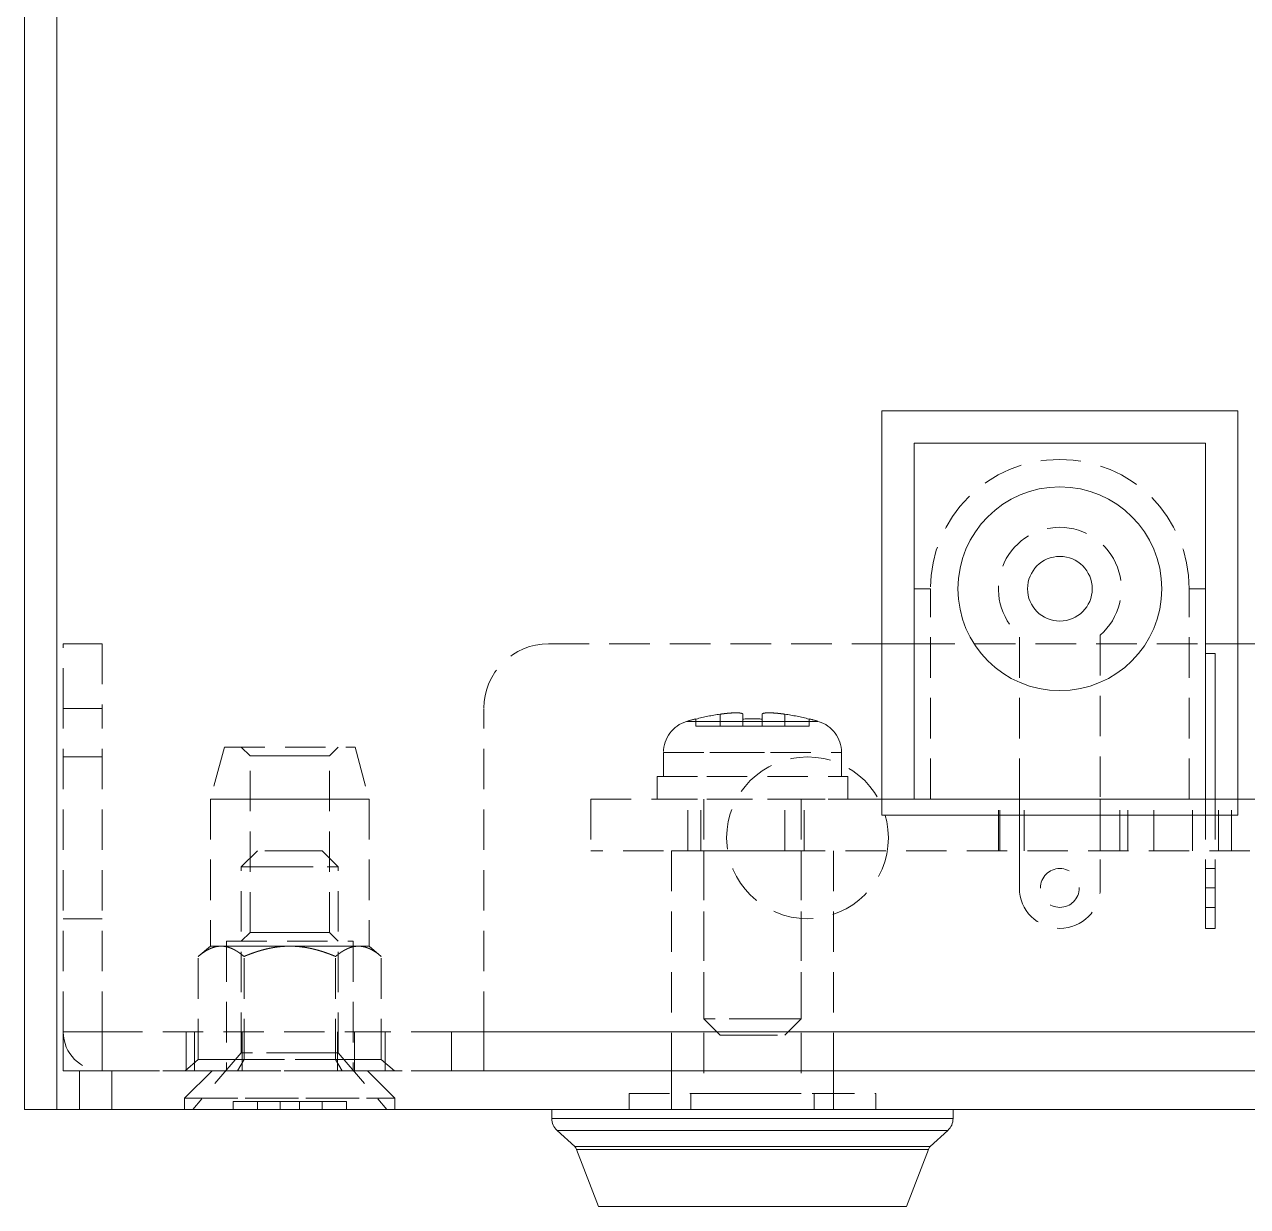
# Model space of a CAD drawing. Extents: x 2 to 587, y 5 to 415.
# Drawn here: x 149.66 to 187.46, y 96.36 to 132.91 of the extents above; entities that cross this region are included whole.
import ezdxf

# ---------------------------------------------------------------- set-up
doc = ezdxf.new("R2010")
doc.units = 0
doc.header["$LTSCALE"] = 5
doc.header["$MEASUREMENT"] = 0
doc.linetypes.add('HIDDEN', pattern=[0.375, 0.25, -0.125])
doc.layers.get('0').update_dxf_attribs({"linetype": 'CONTINUOUS', "lineweight": 25})
doc.layers.add('1', color=1, linetype='HIDDEN', lineweight=13)

# ---------------------------------------------------------------- blocks, each defined once
blk = doc.blocks.new('HIDDEN2')
at = {"layer": '1'}
for p, q in [((177.661, 115.464), (177.161, 115.464)), ((177.661, 108.964), (177.661, 115.464)), ((185.661, 108.964), (185.661, 115.464)), ((186.161, 115.464), (185.661, 115.464)), ((180.411, 108.964), (180.411, 114.033)), ((182.911, 114.033), (182.911, 108.964)), ((152.061, 113.764), (150.861, 113.764)), ((150.861, 111.764), (150.861, 113.764)), ((152.061, 113.764), (152.061, 111.764)), ((165.861, 113.764), (176.161, 113.764)), ((177.161, 113.764), (186.161, 113.764)), ((187.161, 113.764), (188.661, 113.764)), ((152.061, 111.764), (150.861, 111.764)), ((150.861, 101.764), (150.861, 111.764)), ((152.061, 111.764), (150.861, 111.764)), ((152.061, 101.764), (152.061, 111.764)), ((163.861, 101.764), (163.861, 111.764)), ((171.161, 111.586), (171.161, 111.214)), ((171.161, 111.214), (171.161, 111.586)), ((171.861, 111.435), (171.861, 111.586)), ((172.461, 111.435), (172.461, 111.586)), ((173.161, 111.586), (173.161, 111.214)), ((173.161, 111.214), (173.161, 111.586)), ((170.12, 111.36), (171.183, 111.36)), ((170.37, 111.36), (173.14, 111.36)), ((170.411, 111.435), (170.411, 111.442)), ((170.411, 111.214), (170.411, 111.435)), ((171.161, 111.214), (170.411, 111.214)), ((171.161, 111.214), (171.861, 111.214)), ((171.183, 111.36), (173.953, 111.36)), ((171.861, 111.214), (171.861, 111.435)), ((172.461, 111.214), (171.861, 111.214)), ((172.461, 111.214), (172.461, 111.435)), ((172.461, 111.214), (173.161, 111.214)), ((173.14, 111.36), (174.203, 111.36)), ((173.911, 111.214), (173.161, 111.214)), ((173.911, 111.435), (173.911, 111.442)), ((173.911, 111.214), (173.911, 111.435)), ((155.84, 110.564), (155.411, 108.964)), ((155.84, 110.564), (155.411, 108.964)), ((155.84, 110.564), (159.883, 110.564)), ((156.632, 110.294), (156.361, 110.564)), ((156.632, 110.294), (156.361, 110.564)), ((159.091, 110.294), (159.361, 110.564)), ((159.091, 110.294), (159.361, 110.564)), ((159.883, 110.564), (160.311, 108.964)), ((159.883, 110.564), (160.311, 108.964)), ((169.411, 110.404), (173.48, 110.404)), ((169.411, 110.404), (169.411, 109.664)), ((170.843, 110.404), (174.911, 110.404)), ((174.911, 110.404), (174.911, 109.664)), ((152.061, 110.264), (150.861, 110.264)), ((152.061, 110.264), (150.861, 110.264)), ((152.061, 110.264), (150.861, 110.264)), ((158.476, 110.294), (156.632, 110.294)), ((156.632, 104.835), (156.632, 110.294)), ((159.091, 110.294), (156.632, 110.294)), ((159.091, 110.294), (156.632, 110.294)), ((156.632, 104.835), (156.632, 110.294)), ((159.091, 110.294), (157.247, 110.294)), ((159.091, 104.835), (159.091, 110.294)), ((159.091, 104.835), (159.091, 110.294)), ((169.211, 109.664), (170.747, 109.664)), ((169.211, 109.664), (169.211, 108.964)), ((170.747, 109.664), (175.111, 109.664)), ((175.111, 109.664), (175.111, 108.964)), ((155.411, 108.964), (159.086, 108.964)), ((155.411, 108.964), (155.411, 104.414)), ((155.411, 108.964), (155.411, 104.414)), ((155.411, 108.964), (160.311, 108.964)), ((155.411, 108.964), (160.311, 108.964)), ((156.636, 108.964), (160.311, 108.964)), ((160.311, 108.964), (160.311, 104.414)), ((160.311, 108.964), (160.311, 104.414)), ((167.161, 108.964), (173.161, 108.964)), ((167.161, 108.964), (167.161, 107.364)), ((169.211, 108.964), (170.747, 108.964)), ((170.161, 107.364), (170.161, 108.964)), ((170.561, 107.364), (170.561, 108.964)), ((170.561, 107.364), (170.561, 108.964)), ((170.661, 108.964), (170.661, 102.164)), ((170.747, 108.964), (175.111, 108.964)), ((173.161, 108.964), (176.161, 108.964)), ((173.161, 107.364), (173.161, 108.964)), ((173.661, 108.964), (173.661, 102.164)), ((173.761, 107.364), (173.761, 108.964)), ((173.761, 107.364), (173.761, 108.964)), ((177.161, 108.964), (186.161, 108.964)), ((179.761, 107.364), (179.761, 108.964)), ((179.811, 107.364), (179.811, 108.964)), ((179.811, 107.364), (179.811, 108.964)), ((180.411, 107.364), (180.411, 108.964)), ((180.411, 107.364), (180.411, 108.964)), ((180.411, 107.364), (180.411, 108.964)), ((180.411, 107.364), (180.411, 108.964)), ((180.411, 106.214), (180.411, 108.964)), ((180.561, 107.364), (180.561, 108.964)), ((182.911, 107.364), (182.911, 108.964)), ((182.911, 107.364), (182.911, 108.964)), ((182.911, 107.364), (182.911, 108.964)), ((182.911, 107.364), (182.911, 108.964)), ((182.911, 108.964), (182.911, 106.214)), ((183.511, 107.364), (183.511, 108.964)), ((183.511, 107.364), (183.511, 108.964)), ((183.761, 107.364), (183.761, 108.964)), ((184.561, 107.364), (184.561, 108.964)), ((185.761, 107.364), (185.761, 108.964)), ((185.761, 107.364), (185.761, 108.964)), ((186.161, 108.964), (186.161, 106.214)), ((186.461, 108.964), (186.461, 106.214)), ((186.561, 107.364), (186.561, 108.964)), ((186.961, 107.364), (186.961, 108.964)), ((187.161, 108.964), (188.661, 108.964)), ((156.861, 107.364), (156.361, 106.864)), ((158.341, 107.364), (156.861, 107.364)), ((158.861, 107.364), (158.341, 107.364)), ((158.861, 107.364), (159.361, 106.864)), ((173.161, 107.364), (167.161, 107.364)), ((169.661, 107.364), (170.963, 107.364)), ((169.661, 107.364), (169.661, 99.864)), ((170.661, 107.364), (170.661, 99.864)), ((170.963, 107.364), (174.661, 107.364)), ((173.161, 107.364), (190.848, 107.364)), ((173.661, 107.364), (173.661, 99.864)), ((174.661, 107.364), (174.661, 99.864)), ((156.361, 106.864), (158.581, 106.864)), ((156.361, 101.114), (156.361, 106.864)), ((157.142, 106.864), (159.361, 106.864)), ((159.361, 101.114), (159.361, 106.864)), ((186.461, 106.814), (186.161, 106.814)), ((186.161, 104.964), (186.161, 106.214)), ((186.161, 106.214), (186.461, 106.214)), ((186.161, 106.214), (186.461, 106.214)), ((186.461, 104.964), (186.461, 106.214)), ((186.461, 105.614), (186.161, 105.614)), ((152.061, 105.264), (150.861, 105.264)), ((152.061, 105.264), (150.861, 105.264)), ((152.061, 105.264), (150.861, 105.264)), ((156.632, 104.835), (156.361, 104.564)), ((156.632, 104.835), (156.361, 104.564)), ((158.476, 104.835), (156.632, 104.835)), ((159.091, 104.835), (156.632, 104.835)), ((159.091, 104.835), (156.632, 104.835)), ((159.091, 104.835), (157.247, 104.835)), ((159.091, 104.835), (159.361, 104.564)), ((159.091, 104.835), (159.361, 104.564)), ((186.161, 104.964), (186.461, 104.964)), ((155.411, 104.414), (155.032, 104.096)), ((155.411, 104.414), (155.032, 104.096)), ((155.411, 104.414), (155.74, 104.414)), ((155.411, 104.414), (155.74, 104.414)), ((155.411, 104.414), (155.74, 104.414)), ((155.74, 104.414), (156.636, 104.414)), ((155.74, 104.414), (157.861, 104.414)), ((155.74, 104.414), (157.861, 104.414)), ((155.74, 104.414), (157.861, 104.414)), ((155.901, 104.564), (155.901, 100.564)), ((155.901, 104.564), (155.901, 100.564)), ((155.901, 104.564), (159.821, 104.564)), ((156.636, 104.414), (157.861, 104.414)), ((157.861, 104.414), (159.983, 104.414)), ((157.861, 104.414), (159.086, 104.414)), ((157.861, 104.414), (159.983, 104.414)), ((157.861, 104.414), (159.983, 104.414)), ((159.983, 104.414), (159.086, 104.414)), ((159.821, 104.564), (159.821, 100.564)), ((159.821, 104.564), (159.821, 100.564)), ((159.983, 104.414), (160.311, 104.414)), ((160.311, 104.414), (159.983, 104.414)), ((159.983, 104.414), (160.311, 104.414)), ((160.311, 104.414), (160.69, 104.096)), ((160.311, 104.414), (160.69, 104.096)), ((155.032, 100.914), (155.032, 104.096)), ((155.032, 100.914), (155.032, 104.096)), ((156.447, 100.914), (156.447, 104.096)), ((156.447, 100.914), (156.447, 104.096)), ((156.447, 100.914), (156.447, 104.096)), ((156.447, 100.914), (156.447, 104.096)), ((159.276, 100.914), (159.276, 104.096)), ((159.276, 100.914), (159.276, 104.096)), ((159.276, 100.914), (159.276, 104.096)), ((159.276, 100.914), (159.276, 104.096)), ((160.69, 100.914), (160.69, 104.096)), ((160.69, 100.914), (160.69, 104.096)), ((172.881, 102.164), (170.661, 102.164)), ((171.161, 101.664), (170.661, 102.164)), ((173.661, 102.164), (171.442, 102.164)), ((173.161, 101.664), (173.661, 102.164)), ((150.861, 101.764), (152.061, 101.764)), ((150.861, 100.564), (150.861, 101.764)), ((152.061, 101.764), (159.861, 101.764)), ((152.061, 100.564), (152.061, 101.764)), ((154.661, 100.564), (154.661, 101.764)), ((154.917, 100.564), (154.917, 101.764)), ((154.917, 100.564), (154.917, 101.764)), ((156.389, 100.564), (156.389, 101.764)), ((156.389, 100.564), (156.389, 101.764)), ((156.389, 100.564), (156.389, 101.764)), ((156.389, 100.564), (156.389, 101.764)), ((159.334, 100.564), (159.334, 101.764)), ((159.334, 100.564), (159.334, 101.764)), ((159.334, 100.564), (159.334, 101.764)), ((159.334, 100.564), (159.334, 101.764)), ((162.861, 101.764), (159.861, 101.764)), ((159.861, 100.564), (159.861, 101.764)), ((160.806, 100.564), (160.806, 101.764)), ((160.806, 100.564), (160.806, 101.764)), ((162.861, 101.764), (246.461, 101.764)), ((162.861, 100.564), (162.861, 101.764)), ((163.861, 100.564), (163.861, 101.764)), ((163.861, 101.764), (245.461, 101.764)), ((171.161, 101.664), (171.682, 101.664)), ((171.682, 101.664), (173.161, 101.664)), ((156.361, 101.114), (154.861, 99.364)), ((158.581, 101.114), (156.361, 101.114)), ((159.361, 101.114), (157.142, 101.114)), ((159.361, 101.114), (160.861, 99.364)), ((150.861, 100.564), (152.061, 100.564)), ((151.361, 99.364), (151.361, 100.564)), ((152.361, 100.564), (151.361, 100.564)), ((152.061, 100.564), (159.861, 100.564)), ((152.361, 99.364), (152.361, 100.564)), ((152.361, 99.364), (152.361, 100.564)), ((256.961, 100.564), (152.361, 100.564)), ((155.461, 100.564), (154.611, 99.714)), ((155.461, 100.564), (154.611, 99.714)), ((155.032, 100.914), (154.628, 100.564)), ((155.032, 100.914), (154.628, 100.564)), ((154.628, 100.564), (156.245, 100.564)), ((156.447, 100.914), (155.032, 100.914)), ((155.032, 100.914), (156.447, 100.914)), ((156.447, 100.914), (155.032, 100.914)), ((155.032, 100.914), (156.447, 100.914)), ((156.447, 100.914), (156.245, 100.564)), ((156.245, 100.564), (156.447, 100.914)), ((156.447, 100.914), (156.245, 100.564)), ((156.447, 100.914), (156.245, 100.564)), ((156.245, 100.564), (159.478, 100.564)), ((159.276, 100.914), (156.447, 100.914)), ((156.447, 100.914), (159.276, 100.914)), ((159.276, 100.914), (156.447, 100.914)), ((156.447, 100.914), (159.276, 100.914)), ((159.276, 100.914), (160.69, 100.914)), ((160.69, 100.914), (159.276, 100.914)), ((159.276, 100.914), (159.478, 100.564)), ((159.276, 100.914), (159.478, 100.564)), ((160.69, 100.914), (159.276, 100.914)), ((159.276, 100.914), (160.69, 100.914)), ((159.276, 100.914), (159.478, 100.564)), ((159.478, 100.564), (159.276, 100.914)), ((159.478, 100.564), (161.095, 100.564)), ((162.861, 100.564), (159.861, 100.564)), ((160.261, 100.564), (161.111, 99.714)), ((160.261, 100.564), (161.111, 99.714)), ((160.69, 100.914), (161.095, 100.564)), ((160.69, 100.914), (161.095, 100.564)), ((162.861, 100.564), (246.461, 100.564)), ((169.661, 99.364), (169.661, 100.564)), ((169.661, 99.364), (169.661, 100.564)), ((174.661, 99.364), (174.661, 100.564)), ((174.661, 99.364), (174.661, 100.564)), ((168.351, 99.864), (170.256, 99.864)), ((168.351, 99.864), (168.351, 99.364)), ((170.256, 99.864), (170.256, 99.364)), ((170.256, 99.864), (174.067, 99.864)), ((170.256, 99.864), (170.256, 99.364)), ((170.661, 99.864), (171.442, 99.864)), ((171.442, 99.864), (173.661, 99.864)), ((174.067, 99.864), (174.067, 99.364)), ((174.067, 99.864), (175.972, 99.864)), ((174.067, 99.864), (174.067, 99.364)), ((175.972, 99.864), (175.972, 99.364)), ((154.611, 99.714), (160.714, 99.714)), ((154.611, 99.714), (160.714, 99.714)), ((154.611, 99.364), (154.611, 99.714)), ((154.611, 99.364), (154.611, 99.714)), ((155.009, 99.714), (161.111, 99.714)), ((155.009, 99.714), (161.111, 99.714)), ((156.111, 99.614), (156.861, 99.614)), ((156.111, 99.614), (156.111, 99.364)), ((157.561, 99.614), (156.861, 99.614)), ((156.861, 99.364), (156.861, 99.614)), ((156.861, 99.364), (156.861, 99.614)), ((157.561, 99.614), (158.161, 99.614)), ((157.561, 99.614), (157.561, 99.364)), ((158.861, 99.614), (158.161, 99.614)), ((158.161, 99.614), (158.161, 99.364)), ((158.861, 99.614), (159.611, 99.614)), ((158.861, 99.364), (158.861, 99.614)), ((158.861, 99.614), (158.861, 99.364)), ((159.611, 99.614), (159.611, 99.364)), ((161.111, 99.364), (161.111, 99.714)), ((161.111, 99.364), (161.111, 99.714)), ((152.361, 99.364), (151.361, 99.364)), ((256.961, 99.364), (152.361, 99.364)), ((159.3, 99.364), (154.861, 99.364)), ((160.861, 99.364), (159.3, 99.364)), ((175.134, 99.364), (165.961, 99.364)), ((169.189, 99.085), (165.961, 99.085)), ((168.351, 99.364), (170.256, 99.364)), ((178.361, 99.085), (169.189, 99.085)), ((170.256, 99.364), (174.067, 99.364)), ((174.067, 99.364), (175.972, 99.364)), ((178.361, 99.364), (175.134, 99.364)), ((169.267, 98.716), (166.125, 98.716)), ((178.198, 98.716), (169.267, 98.716)), ((169.527, 98.222), (166.667, 98.222)), ((169.555, 98.131), (166.724, 98.131)), ((177.655, 98.222), (169.527, 98.222)), ((177.598, 98.131), (169.555, 98.131))]:
    blk.add_line(p, q, dxfattribs=at)
for centre, radius in [((173.861, 107.764), 2.5), ((181.661, 106.214), 0.6)]:
    blk.add_circle(centre, radius, dxfattribs=at)
for centre, radius, start, end in [((181.661, 115.464), 4, 0, 180), ((181.661, 115.464), 1.9, 311.1395, 228.8605), ((165.861, 111.764), 2, 90, 180), ((172.161, 104.664), 6.994, 98.2208, 104.4911), ((172.161, 104.664), 6.994, 98.2208, 104.4911), ((171.806, 107.183), 4.45, 94.254, 98.3265), ((172.517, 107.183), 4.45, 81.6735, 85.746), ((172.161, 104.664), 6.994, 75.5089, 81.7792), ((172.161, 104.664), 6.994, 75.5089, 81.7792), ((170.411, 110.404), 1, 106.9578, 180), ((172.161, 104.664), 7, 104.4773, 106.9577), ((172.161, 104.67), 6.772, 87.4612, 92.5388), ((172.161, 104.67), 6.772, 87.4612, 92.5388), ((172.161, 104.664), 7, 73.0423, 75.5227), ((173.911, 110.404), 1, 0, 73.0422), ((181.661, 106.214), 1.25, 180, 0), ((181.661, 106.214), 0.6, 331.3515, 332.3979), ((152.061, 101.764), 1.2, 180, 270)]:
    blk.add_arc(centre, radius, start, end, dxfattribs=at)
for points, knots in [([(171.787, 111.621), (171.744, 111.627), (171.7, 111.628), (171.665, 111.629), (171.6, 111.628), (171.507, 111.623), (171.483, 111.621), (171.441, 111.618), (171.39, 111.614), (171.372, 111.612), (171.331, 111.608), (171.278, 111.602), (171.246, 111.598), (171.21, 111.593), (171.161, 111.586)], [0, 0, 0, 0, 0, 0, 3.534361, 3.534361, 3.534361, 4.655079, 4.655079, 4.655079, 5.218489, 5.218489, 5.218489, 5.804489, 5.804489, 5.804489, 5.804489, 5.804489, 5.804489]), ([(171.861, 111.586), (171.861, 111.592), (171.859, 111.596), (171.855, 111.599), (171.842, 111.609), (171.824, 111.614), (171.811, 111.617), (171.771, 111.624), (171.73, 111.626), (171.703, 111.628), (171.65, 111.628), (171.585, 111.627), (171.555, 111.626), (171.519, 111.624), (171.476, 111.621)], [0, 0, 0, 0, 0, 0, 0.434896, 0.434896, 0.434896, 1.563185, 1.563185, 1.563185, 3.812607, 3.812607, 3.812607, 5.650905, 5.650905, 5.650905, 5.650905, 5.650905, 5.650905]), ([(171.787, 111.621), (171.802, 111.619), (171.818, 111.616), (171.827, 111.612), (171.847, 111.608), (171.858, 111.596), (171.86, 111.593), (171.861, 111.59), (171.861, 111.586)], [0, 0, 0, 0, 0, 0, 1.26762, 1.26762, 1.26762, 1.573762, 1.573762, 1.573762, 1.573762, 1.573762, 1.573762]), ([(172.461, 111.586), (172.461, 111.592), (172.464, 111.596), (172.467, 111.599), (172.481, 111.609), (172.499, 111.614), (172.512, 111.617), (172.552, 111.624), (172.593, 111.626), (172.619, 111.628), (172.673, 111.628), (172.738, 111.627), (172.768, 111.626), (172.803, 111.624), (172.847, 111.621)], [0, 0, 0, 0, 0, 0, 0.434896, 0.434896, 0.434896, 1.563185, 1.563185, 1.563185, 3.812607, 3.812607, 3.812607, 5.650905, 5.650905, 5.650905, 5.650905, 5.650905, 5.650905]), ([(172.536, 111.621), (172.521, 111.619), (172.505, 111.616), (172.496, 111.612), (172.476, 111.608), (172.464, 111.596), (172.462, 111.593), (172.461, 111.59), (172.461, 111.586)], [0, 0, 0, 0, 0, 0, 1.26762, 1.26762, 1.26762, 1.573762, 1.573762, 1.573762, 1.573762, 1.573762, 1.573762]), ([(172.536, 111.621), (172.578, 111.627), (172.623, 111.628), (172.658, 111.629), (172.723, 111.628), (172.816, 111.623), (172.84, 111.621), (172.882, 111.618), (172.933, 111.614), (172.951, 111.612), (172.992, 111.608), (173.045, 111.602), (173.076, 111.598), (173.113, 111.593), (173.161, 111.586)], [0, 0, 0, 0, 0, 0, 3.53436, 3.53436, 3.53436, 4.655079, 4.655079, 4.655079, 5.218489, 5.218489, 5.218489, 5.804489, 5.804489, 5.804489, 5.804489, 5.804489, 5.804489])]:
    blk.add_open_spline(points, degree=5, knots=knots, dxfattribs=at)
for points in [[(155.74, 104.414), (155.611, 104.414), (155.482, 104.386), (155.35, 104.33), (155.204, 104.24), (155.032, 104.096)], [(155.032, 104.096), (155.204, 104.24), (155.35, 104.33), (155.482, 104.386), (155.611, 104.414), (155.74, 104.414)], [(155.74, 104.414), (155.611, 104.414), (155.482, 104.386), (155.35, 104.33), (155.204, 104.24), (155.032, 104.096)], [(155.032, 104.096), (155.204, 104.24), (155.35, 104.33), (155.482, 104.386), (155.611, 104.414), (155.74, 104.414)], [(156.447, 104.096), (156.275, 104.24), (156.13, 104.33), (155.997, 104.386), (155.868, 104.414), (155.74, 104.414)], [(155.74, 104.414), (155.868, 104.414), (155.997, 104.386), (156.13, 104.33), (156.275, 104.24), (156.447, 104.096)], [(156.447, 104.096), (156.275, 104.24), (156.13, 104.33), (155.997, 104.386), (155.868, 104.414), (155.74, 104.414)], [(155.74, 104.414), (155.868, 104.414), (155.997, 104.386), (156.13, 104.33), (156.275, 104.24), (156.447, 104.096)], [(157.861, 104.414), (157.588, 104.414), (157.314, 104.382), (157.038, 104.32), (156.747, 104.222), (156.447, 104.096)], [(156.447, 104.096), (156.747, 104.222), (157.038, 104.32), (157.314, 104.382), (157.588, 104.414), (157.861, 104.414)], [(157.861, 104.414), (157.588, 104.414), (157.314, 104.382), (157.038, 104.32), (156.747, 104.222), (156.447, 104.096)], [(156.447, 104.096), (156.747, 104.222), (157.038, 104.32), (157.314, 104.382), (157.588, 104.414), (157.861, 104.414)], [(159.276, 104.096), (158.975, 104.222), (158.685, 104.32), (158.409, 104.382), (158.135, 104.414), (157.861, 104.414)], [(157.861, 104.414), (158.135, 104.414), (158.409, 104.382), (158.685, 104.32), (158.975, 104.222), (159.276, 104.096)], [(159.276, 104.096), (158.975, 104.222), (158.685, 104.32), (158.409, 104.382), (158.135, 104.414), (157.861, 104.414)], [(157.861, 104.414), (158.135, 104.414), (158.409, 104.382), (158.685, 104.32), (158.975, 104.222), (159.276, 104.096)], [(159.276, 104.096), (159.447, 104.24), (159.593, 104.33), (159.726, 104.386), (159.855, 104.414), (159.983, 104.414)], [(159.983, 104.414), (159.855, 104.414), (159.726, 104.386), (159.593, 104.33), (159.447, 104.24), (159.276, 104.096)], [(159.983, 104.414), (159.855, 104.414), (159.726, 104.386), (159.593, 104.33), (159.447, 104.24), (159.276, 104.096)], [(159.276, 104.096), (159.447, 104.24), (159.593, 104.33), (159.726, 104.386), (159.855, 104.414), (159.983, 104.414)], [(160.69, 104.096), (160.519, 104.24), (160.373, 104.33), (160.241, 104.386), (160.112, 104.414), (159.983, 104.414)], [(159.983, 104.414), (160.112, 104.414), (160.241, 104.386), (160.373, 104.33), (160.519, 104.24), (160.69, 104.096)], [(160.69, 104.096), (160.519, 104.24), (160.373, 104.33), (160.241, 104.386), (160.112, 104.414), (159.983, 104.414)], [(159.983, 104.414), (160.112, 104.414), (160.241, 104.386), (160.373, 104.33), (160.519, 104.24), (160.69, 104.096)]]:
    blk.add_open_spline(points, degree=5, dxfattribs=at)

msp = doc.modelspace()

# ---------------------------------------------------------------- linework, layer by layer
at = {"color": 7, "lineweight": 18}
for p, q in [((149.661, 99.364), (149.661, 153.406)), ((258.661, 99.364), (150.661, 99.364))]:
    msp.add_line(p, q, dxfattribs=at)
at = {"color": 7, "lineweight": 9}
msp.add_line((150.661, 99.364), (150.661, 153.406), dxfattribs=at)
at = {"color": 7, "lineweight": 18, "ltscale": 0.3125}
for p, q in [((176.161, 120.964), (176.161, 108.464)), ((187.161, 108.464), (187.161, 120.964))]:
    msp.add_line(p, q, dxfattribs=at)
at = {"color": 7, "lineweight": 18, "ltscale": 0.275}
for p, q in [((176.161, 120.964), (187.161, 120.964)), ((177.161, 119.964), (177.161, 108.964)), ((186.161, 108.964), (186.161, 119.964)), ((187.161, 108.464), (176.161, 108.464))]:
    msp.add_line(p, q, dxfattribs=at)
at = {"color": 7, "lineweight": 18, "ltscale": 0.225}
for p, q in [((177.161, 119.964), (186.161, 119.964)), ((186.161, 108.964), (177.161, 108.964))]:
    msp.add_line(p, q, dxfattribs=at)
at = {"color": 7, "lineweight": 18, "ltscale": 0.025}
for p, q in [((176.161, 113.764), (177.161, 113.764)), ((186.161, 113.764), (187.161, 113.764)), ((176.161, 108.964), (177.161, 108.964)), ((186.161, 108.964), (187.161, 108.964)), ((150.661, 99.364), (149.661, 99.364))]:
    msp.add_line(p, q, dxfattribs=at)
at = {"color": 7, "lineweight": 18, "ltscale": 0.0075}
msp.add_line((186.161, 113.464), (186.461, 113.464), dxfattribs=at)
at = {"color": 7, "lineweight": 18, "ltscale": 0.1125}
msp.add_line((186.461, 113.464), (186.461, 108.964), dxfattribs=at)
at = {"color": 7, "lineweight": 18, "ltscale": 0.006973}
for p, q in [((165.961, 99.085), (165.961, 99.364)), ((178.361, 99.085), (178.361, 99.364))]:
    msp.add_line(p, q, dxfattribs=at)
at = {"color": 7, "lineweight": 9, "ltscale": 0.229311}
msp.add_line((175.134, 99.085), (165.961, 99.085), dxfattribs=at)
at = {"color": 7, "lineweight": 9, "ltscale": 0.080689}
msp.add_line((178.361, 99.085), (175.134, 99.085), dxfattribs=at)
at = {"color": 7, "lineweight": 9, "ltscale": 0.223262}
msp.add_line((175.055, 98.716), (166.125, 98.716), dxfattribs=at)
at = {"color": 7, "lineweight": 18, "ltscale": 0.01833}
for p, q in [((166.667, 98.222), (166.125, 98.716)), ((177.655, 98.222), (178.198, 98.716))]:
    msp.add_line(p, q, dxfattribs=at)
at = {"color": 7, "lineweight": 9, "ltscale": 0.078561}
msp.add_line((178.198, 98.716), (175.055, 98.716), dxfattribs=at)
at = {"color": 7, "lineweight": 9, "ltscale": 0.203202}
msp.add_line((174.795, 98.222), (166.667, 98.222), dxfattribs=at)
at = {"color": 7, "lineweight": 18, "ltscale": 0.20109}
msp.add_line((174.768, 98.131), (166.724, 98.131), dxfattribs=at)
at = {"color": 7, "lineweight": 18, "ltscale": 0.047292}
for p, q in [((167.4, 96.364), (166.724, 98.131)), ((176.923, 96.364), (177.598, 98.131))]:
    msp.add_line(p, q, dxfattribs=at)
at = {"color": 7, "lineweight": 18, "ltscale": 0.070759}
msp.add_line((177.598, 98.131), (174.768, 98.131), dxfattribs=at)
at = {"color": 7, "lineweight": 9, "ltscale": 0.071502}
msp.add_line((177.655, 98.222), (174.795, 98.222), dxfattribs=at)
at = {"color": 7, "lineweight": 18, "ltscale": 0.176113}
msp.add_line((174.444, 96.364), (167.4, 96.364), dxfattribs=at)
at = {"color": 7, "lineweight": 18, "ltscale": 0.06197}
msp.add_line((176.923, 96.364), (174.444, 96.364), dxfattribs=at)
at = {"color": 7, "lineweight": 18}
for radius in [3.15, 1]:
    msp.add_circle((181.661, 115.464), radius, dxfattribs=at)
for centre, radius, start, end in [((166.461, 99.086), 0.5, 180.0015, 227.7072), ((177.861, 99.086), 0.5, 312.2928, 359.9985), ((166.533, 98.074), 0.2, 16.5901, 47.7072), ((177.79, 98.074), 0.2, 132.2928, 163.4099)]:
    msp.add_arc(centre, radius, start, end, dxfattribs=at)

# ---------------------------------------------------------------- block references
msp.add_blockref('HIDDEN2', (0, 0))

doc.saveas('drawing.dxf')
